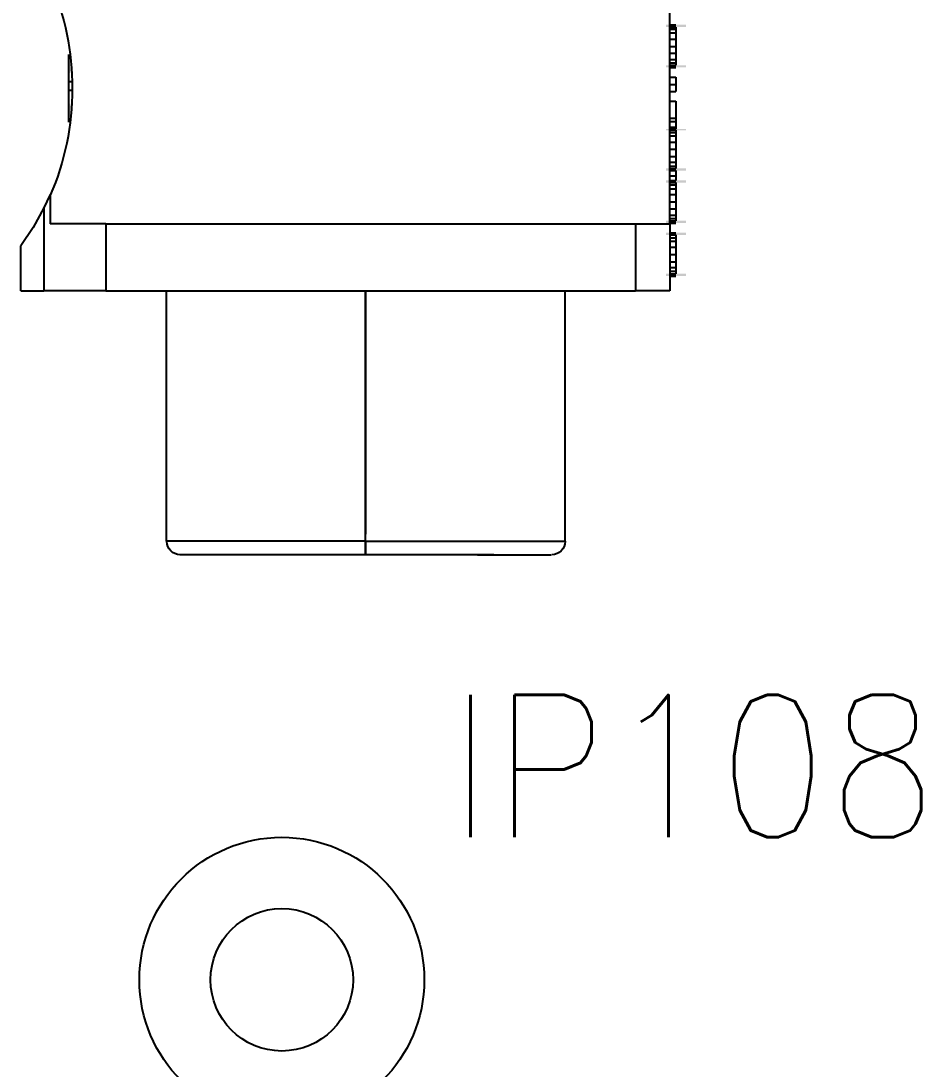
# Model space of a CAD drawing. Header units: inches. Extents: x 47316 to 59086, y 3141 to 11743.
# Drawn here: x 52748.89 to 52764.69, y 8475.49 to 8493.88 of the extents above; entities that cross this region are included whole.
import ezdxf

# ---------------------------------------------------------------- set-up
doc = ezdxf.new("R2010")
doc.units = ezdxf.units.IN
doc.header["$MEASUREMENT"] = 0
doc.layers.add('___SHELL', color=7, linetype='Continuous')
doc.styles.get("Standard").update_dxf_attribs({"font": ''})
doc.styles.get('Standard').set_extended_font_data('SimSun')

msp = doc.modelspace()

# ---------------------------------------------------------------- hatches: boundary and pattern name
at = {"layer": '___SHELL', "lineweight": -3}
h = msp.add_hatch(color=0, dxfattribs=at)
h.dxf.hatch_style = 2
h.paths.add_polyline_path([(52760.559, 8493.812), (52760.209, 8493.812), (52760.209, 8493.794), (52760.559, 8493.794)])
h = msp.add_hatch(color=0, dxfattribs=at)
h.dxf.hatch_style = 2
h.paths.add_polyline_path([(52760.559, 8493.794), (52760.209, 8493.794), (52760.209, 8493.772), (52760.559, 8493.772)])
h = msp.add_hatch(color=0, dxfattribs=at)
h.dxf.hatch_style = 2
h.paths.add_polyline_path([(52749.737, 8493.118), (52749.737, 8493.468), (52749.727, 8493.468), (52749.727, 8493.118)])
h = msp.add_hatch(color=0, dxfattribs=at)
h.dxf.hatch_style = 2
h.paths.add_polyline_path([(52749.756, 8492.968), (52749.756, 8493.318), (52749.727, 8493.318), (52749.727, 8492.968)])
h = msp.add_hatch(color=0, dxfattribs=at)
h.dxf.hatch_style = 2
h.paths.add_polyline_path([(52760.559, 8493.103), (52760.209, 8493.103), (52760.209, 8493.082), (52760.559, 8493.082)])
h = msp.add_hatch(color=0, dxfattribs=at)
h.dxf.hatch_style = 2
h.paths.add_polyline_path([(52760.559, 8493.082), (52760.209, 8493.082), (52760.209, 8493.063), (52760.559, 8493.063)])
h = msp.add_hatch(color=0, dxfattribs=at)
h.dxf.hatch_style = 2
h.paths.add_polyline_path([(52749.756, 8492.079), (52749.756, 8492.429), (52749.727, 8492.429), (52749.727, 8492.079)])
h = msp.add_hatch(color=0, dxfattribs=at)
h.dxf.hatch_style = 2
h.paths.add_polyline_path([(52749.737, 8491.928), (52749.737, 8492.278), (52749.727, 8492.278), (52749.727, 8491.928)])
h = msp.add_hatch(color=0, dxfattribs=at)
h.dxf.hatch_style = 2
h.paths.add_polyline_path([(52760.559, 8491.981), (52760.209, 8491.981), (52760.209, 8491.963), (52760.559, 8491.963)])
h = msp.add_hatch(color=0, dxfattribs=at)
h.dxf.hatch_style = 2
h.paths.add_polyline_path([(52760.559, 8491.293), (52760.209, 8491.293), (52760.209, 8491.272), (52760.559, 8491.272)])
h = msp.add_hatch(color=0, dxfattribs=at)
h.dxf.hatch_style = 2
h.paths.add_polyline_path([(52760.559, 8491.272), (52760.209, 8491.272), (52760.209, 8491.254), (52760.559, 8491.254)])
h = msp.add_hatch(color=0, dxfattribs=at)
h.dxf.hatch_style = 2
h.paths.add_polyline_path([(52760.559, 8491.081), (52760.209, 8491.081), (52760.209, 8491.063), (52760.559, 8491.063)])
h = msp.add_hatch(color=0, dxfattribs=at)
h.dxf.hatch_style = 2
h.paths.add_polyline_path([(52760.559, 8491.063), (52760.209, 8491.063), (52760.209, 8491.042), (52760.559, 8491.042)])
h = msp.add_hatch(color=0, dxfattribs=at)
h.dxf.hatch_style = 2
h.paths.add_polyline_path([(52760.559, 8490.372), (52760.209, 8490.372), (52760.209, 8490.351), (52760.559, 8490.351)])
h = msp.add_hatch(color=0, dxfattribs=at)
h.dxf.hatch_style = 2
h.paths.add_polyline_path([(52760.559, 8490.351), (52760.209, 8490.351), (52760.209, 8490.333), (52760.559, 8490.333)])
h = msp.add_hatch(color=0, dxfattribs=at)
h.dxf.hatch_style = 2
h.paths.add_polyline_path([(52760.559, 8490.163), (52760.209, 8490.163), (52760.209, 8490.142), (52760.559, 8490.142)])
h = msp.add_hatch(color=0, dxfattribs=at)
h.dxf.hatch_style = 2
h.paths.add_polyline_path([(52760.559, 8490.142), (52760.209, 8490.142), (52760.209, 8490.124), (52760.559, 8490.124)])
h = msp.add_hatch(color=0, dxfattribs=at)
h.dxf.hatch_style = 2
h.paths.add_polyline_path([(52760.559, 8489.444), (52760.209, 8489.444), (52760.209, 8489.423), (52760.559, 8489.423)])
h = msp.add_hatch(color=0, dxfattribs=at)
h.dxf.hatch_style = 2
h.paths.add_polyline_path([(52760.559, 8489.423), (52760.209, 8489.423), (52760.209, 8489.401), (52760.559, 8489.401)])

# ---------------------------------------------------------------- linework, layer by layer
at = {"color": 0, "linetype": 'Continuous', "lineweight": -2}
for radius in [2.5, 1.25]:
    msp.add_circle((52753.465, 8477.053), radius, dxfattribs=at)
at = {"layer": '___SHELL', "color": 0, "lineweight": -3}
for p, q in [((52760.275, 8490.322), (52760.275, 8495.071)), ((52760.275, 8493.812), (52760.384, 8493.812)), ((52760.275, 8493.794), (52760.384, 8493.794)), ((52760.275, 8493.772), (52760.384, 8493.772)), ((52760.384, 8493.772), (52760.384, 8493.733)), ((52760.275, 8493.733), (52760.384, 8493.733)), ((52760.275, 8493.672), (52760.384, 8493.672)), ((52760.384, 8493.733), (52760.384, 8493.672)), ((52760.384, 8493.672), (52760.384, 8493.563)), ((52760.275, 8493.563), (52760.384, 8493.563)), ((52760.275, 8493.434), (52760.384, 8493.434)), ((52760.384, 8493.563), (52760.384, 8493.434)), ((52760.384, 8493.434), (52760.384, 8493.312)), ((52749.727, 8493.143), (52749.727, 8493.293)), ((52760.275, 8493.312), (52760.384, 8493.312)), ((52760.275, 8493.203), (52760.384, 8493.203)), ((52760.384, 8493.312), (52760.384, 8493.203)), ((52760.384, 8493.203), (52760.384, 8493.143)), ((52749.727, 8492.812), (52749.727, 8493.143)), ((52760.275, 8493.143), (52760.384, 8493.143)), ((52760.275, 8493.103), (52760.384, 8493.103)), ((52760.275, 8493.082), (52760.384, 8493.082)), ((52760.275, 8493.063), (52760.384, 8493.063)), ((52760.384, 8493.143), (52760.384, 8493.103)), ((52760.275, 8492.891), (52760.384, 8492.891)), ((52760.384, 8492.891), (52760.384, 8492.762)), ((52749.777, 8492.812), (52749.727, 8492.812)), ((52749.727, 8492.661), (52749.727, 8492.812)), ((52749.777, 8492.661), (52749.727, 8492.661)), ((52749.727, 8492.254), (52749.727, 8492.661)), ((52760.275, 8492.762), (52760.384, 8492.762)), ((52760.384, 8492.762), (52760.384, 8492.643)), ((52760.275, 8492.643), (52760.384, 8492.643)), ((52760.275, 8492.473), (52760.384, 8492.473)), ((52760.384, 8492.473), (52760.384, 8492.172)), ((52749.727, 8492.103), (52749.727, 8492.254)), ((52760.275, 8492.172), (52760.384, 8492.172)), ((52760.275, 8492.113), (52760.384, 8492.113)), ((52760.384, 8492.172), (52760.384, 8492.113)), ((52760.384, 8492.113), (52760.384, 8492.013)), ((52760.275, 8492.013), (52760.384, 8492.013)), ((52760.275, 8491.981), (52760.384, 8491.981)), ((52760.275, 8491.963), (52760.384, 8491.963)), ((52760.275, 8491.923), (52760.384, 8491.923)), ((52760.384, 8492.013), (52760.384, 8491.981)), ((52760.384, 8491.963), (52760.384, 8491.923)), ((52760.384, 8491.923), (52760.384, 8491.862)), ((52760.275, 8491.862), (52760.384, 8491.862)), ((52760.275, 8491.754), (52760.384, 8491.754)), ((52760.384, 8491.862), (52760.384, 8491.754)), ((52760.384, 8491.754), (52760.384, 8491.632)), ((52760.275, 8491.632), (52760.384, 8491.632)), ((52760.384, 8491.632), (52760.384, 8491.502)), ((52760.275, 8491.502), (52760.384, 8491.502)), ((52760.275, 8491.402), (52760.384, 8491.402)), ((52760.384, 8491.502), (52760.384, 8491.402)), ((52760.384, 8491.402), (52760.384, 8491.333)), ((52760.275, 8491.333), (52760.384, 8491.333)), ((52760.275, 8491.293), (52760.384, 8491.293)), ((52760.275, 8491.272), (52760.384, 8491.272)), ((52760.275, 8491.254), (52760.384, 8491.254)), ((52760.384, 8491.333), (52760.384, 8491.293)), ((52760.384, 8491.254), (52760.384, 8491.164)), ((52760.275, 8491.164), (52760.384, 8491.164)), ((52760.275, 8491.081), (52760.384, 8491.081)), ((52760.275, 8491.063), (52760.384, 8491.063)), ((52760.275, 8491.042), (52760.384, 8491.042)), ((52760.275, 8491.002), (52760.384, 8491.002)), ((52760.384, 8491.164), (52760.384, 8491.081)), ((52760.384, 8491.042), (52760.384, 8491.002)), ((52760.384, 8491.002), (52760.384, 8490.933)), ((52749.396, 8490.833), (52749.338, 8490.711)), ((52749.396, 8490.833), (52749.396, 8490.322)), ((52760.275, 8490.933), (52760.384, 8490.933)), ((52760.275, 8490.833), (52760.384, 8490.833)), ((52760.384, 8490.933), (52760.384, 8490.833)), ((52760.384, 8490.833), (52760.384, 8490.703)), ((52749.338, 8490.711), (52749.287, 8490.603)), ((52760.275, 8490.703), (52760.384, 8490.703)), ((52760.384, 8490.703), (52760.384, 8490.581)), ((52749.287, 8490.603), (52749.097, 8490.253)), ((52749.287, 8490.603), (52749.287, 8489.142)), ((52760.275, 8490.581), (52760.384, 8490.581)), ((52760.275, 8490.473), (52760.384, 8490.473)), ((52760.384, 8490.581), (52760.384, 8490.473)), ((52760.384, 8490.473), (52760.384, 8490.412)), ((52750.377, 8490.322), (52749.396, 8490.322)), ((52750.377, 8490.322), (52759.675, 8490.322)), ((52750.377, 8490.322), (52750.377, 8489.142)), ((52759.675, 8490.322), (52760.275, 8490.322)), ((52759.675, 8490.322), (52759.675, 8489.142)), ((52760.275, 8490.412), (52760.384, 8490.412)), ((52760.275, 8490.372), (52760.384, 8490.372)), ((52760.275, 8490.351), (52760.384, 8490.351)), ((52760.275, 8490.333), (52760.384, 8490.333)), ((52760.275, 8490.322), (52760.275, 8489.142)), ((52760.384, 8490.412), (52760.384, 8490.372)), ((52749.097, 8490.253), (52748.885, 8489.933)), ((52760.275, 8490.163), (52760.384, 8490.163)), ((52760.275, 8490.142), (52760.384, 8490.142)), ((52760.275, 8490.124), (52760.384, 8490.124)), ((52760.384, 8490.124), (52760.384, 8490.073)), ((52748.885, 8489.142), (52748.885, 8489.933)), ((52760.275, 8490.073), (52760.384, 8490.073)), ((52760.275, 8490.013), (52760.384, 8490.013)), ((52760.275, 8489.912), (52760.384, 8489.912)), ((52760.384, 8490.073), (52760.384, 8490.013)), ((52760.384, 8490.013), (52760.384, 8489.912)), ((52760.384, 8489.912), (52760.384, 8489.782)), ((52760.275, 8489.782), (52760.384, 8489.782)), ((52760.384, 8489.782), (52760.384, 8489.653)), ((52760.275, 8489.653), (52760.384, 8489.653)), ((52760.275, 8489.552), (52760.384, 8489.552)), ((52760.384, 8489.653), (52760.384, 8489.552)), ((52760.384, 8489.552), (52760.384, 8489.491)), ((52760.275, 8489.491), (52760.384, 8489.491)), ((52760.275, 8489.444), (52760.384, 8489.444)), ((52760.275, 8489.423), (52760.384, 8489.423)), ((52760.275, 8489.401), (52760.384, 8489.401)), ((52760.384, 8489.491), (52760.384, 8489.444)), ((52748.885, 8489.142), (52749.287, 8489.142)), ((52750.377, 8489.142), (52749.287, 8489.142)), ((52750.377, 8489.142), (52759.675, 8489.142)), ((52751.436, 8489.142), (52751.436, 8484.753)), ((52754.936, 8484.753), (52754.936, 8489.142)), ((52754.936, 8489.142), (52754.936, 8484.872)), ((52758.437, 8484.753), (52758.437, 8489.142)), ((52760.275, 8489.142), (52759.675, 8489.142)), ((52754.936, 8484.753), (52751.436, 8484.753)), ((52754.936, 8484.512), (52754.936, 8484.872)), ((52754.936, 8484.753), (52754.936, 8484.512)), ((52754.936, 8484.753), (52758.437, 8484.753)), ((52752.687, 8484.512), (52751.677, 8484.512)), ((52757.185, 8484.512), (52752.687, 8484.512)), ((52754.936, 8484.512), (52752.976, 8484.512)), ((52756.897, 8484.512), (52758.196, 8484.512))]:
    msp.add_line(p, q, dxfattribs=at)
for points in [[(52749.404, 8494.563), (52749.658, 8493.976), (52749.787, 8493.338), (52749.787, 8492.695), (52749.787, 8492.047), (52749.655, 8491.41), (52749.399, 8490.82)], [(52751.677, 8484.512), (52751.55, 8484.515), (52751.446, 8484.62), (52751.446, 8484.747), (52751.446, 8484.75), (52751.446, 8484.753), (52751.446, 8484.753)]]:
    msp.add_open_spline(points, degree=3, knots=[0, 0, 0, 0, 1, 1, 1, 2, 2, 2, 2], dxfattribs=at)
for points in [[(52758.437, 8484.747), (52758.437, 8484.62), (52758.333, 8484.515), (52758.206, 8484.512)], [(52758.437, 8484.753), (52758.437, 8484.753), (52758.437, 8484.75), (52758.437, 8484.747)]]:
    msp.add_open_spline(points, degree=3, dxfattribs=at)

# ---------------------------------------------------------------- texts
at = {"color": 21, "linetype": 'Continuous', "lineweight": 15, "insert": (52756.394, 8482.053), "char_height": 2.5, "width": 9.53571, "attachment_point": 1}
msp.add_mtext('\\Fromans.shx;\\W0.9000000000;\\T1.0000000000;\\o\\lIP108', dxfattribs=at)

doc.saveas('drawing.dxf')
